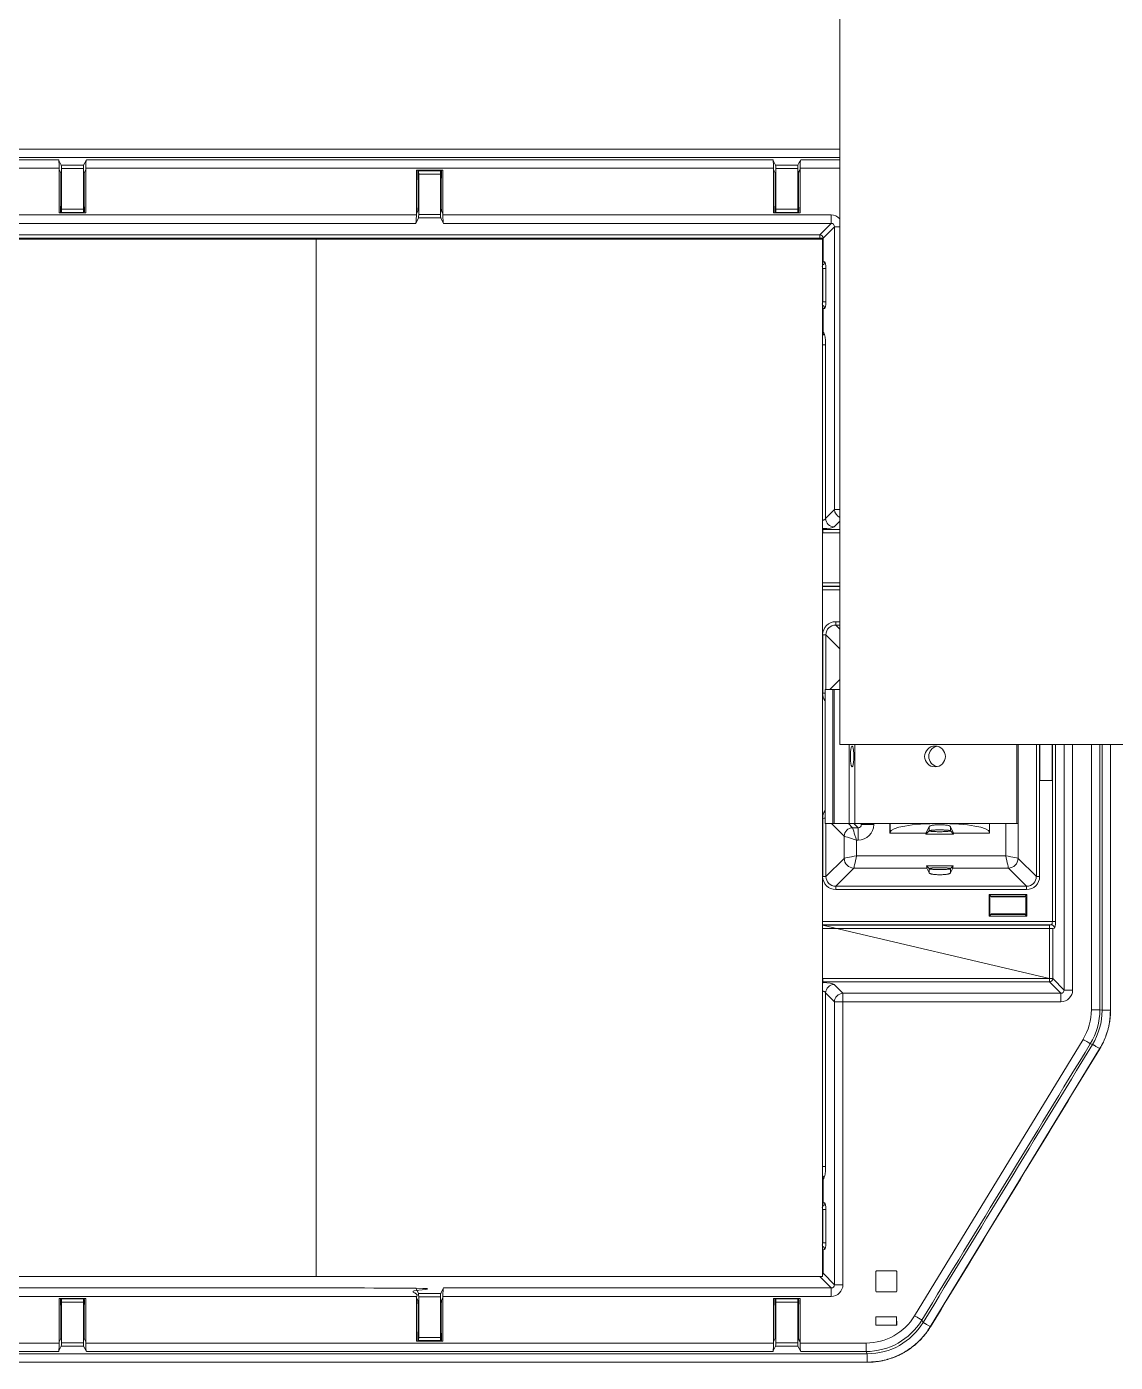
# Model space of a CAD drawing. Header units: inches. Extents: x 1518 to 2565, y 62 to 679.
# Drawn here: x 2135.43 to 2151.83, y 528.97 to 549.08 of the extents above; entities that cross this region are included whole.
import ezdxf

# ---------------------------------------------------------------- set-up
doc = ezdxf.new("R2010")
doc.units = ezdxf.units.IN
doc.header["$LTSCALE"] = 50
doc.header["$MEASUREMENT"] = 0
for name, color, linetype, lineweight in [('E2-ECOFEET', 254, 'Continuous', 5), ('ECOFEET', 254, 'Continuous', 5), ('TEXT', 1, 'Continuous', 20)]:
    doc.layers.add(name, color=color, linetype=linetype, lineweight=lineweight)

# ---------------------------------------------------------------- blocks, each defined once
blk = doc.blocks.new('Z1')
at = {"layer": 'ECOFEET', "color": 1, "linetype": 'Continuous'}
for p, q in [((2.143, 80.655), (18.191, 80.655)), ((18.191, 80.652), (2.143, 80.652)), ((18.191, 80.527), (2.143, 80.527)), ((6.431, 80.347), (6.452, 80.305)), ((6.831, 80.347), (6.81, 80.305)), ((17.191, 80.365), (17.191, 80.347)), ((17.191, 80.347), (17.212, 80.305)), ((17.191, 79.693), (17.191, 80.347)), ((17.591, 80.347), (17.57, 80.305)), ((17.591, 80.365), (17.591, 80.347)), ((18.191, 80.365), (17.591, 80.365)), ((17.591, 79.693), (17.591, 80.347)), ((6.456, 80.256), (6.456, 79.834)), ((6.807, 80.256), (6.807, 79.834)), ((11.836, 80.194), (11.836, 79.772)), ((12.187, 80.194), (12.187, 79.772)), ((17.216, 80.256), (17.216, 79.834)), ((17.567, 80.256), (17.567, 79.834)), ((11.832, 79.723), (11.811, 79.681)), ((12.19, 79.723), (12.211, 79.681)), ((17.191, 79.693), (17.591, 79.693)), ((17.932, 74.938), (17.932, 74.925)), ((18.129, 73.486), (18.191, 73.424)), ((18.04, 72.518), (18.191, 72.668)), ((18.085, 70.498), (18.085, 72.518)), ((18.106, 70.498), (18.106, 72.518)), ((18.333, 70.498), (18.333, 71.685)), ((18.417, 70.498), (18.417, 71.685)), ((20.858, 70.498), (20.858, 71.685)), ((21.569, 67.99), (21.569, 71.685)), ((18.945, 70.498), (18.945, 70.352)), ((19.537, 70.452), (19.537, 70.388)), ((19.855, 70.388), (19.855, 70.452)), ((19.537, 69.817), (19.537, 69.753)), ((19.855, 69.753), (19.855, 69.817)), ((17.93, 68.968), (17.93, 68.918)), ((21.348, 68.918), (17.93, 68.918)), ((21.348, 68.968), (21.374, 68.971)), ((21.348, 68.162), (21.348, 68.918)), ((21.424, 68.921), (21.397, 68.918)), ((17.929, 68.1), (17.928, 68.113)), ((21.397, 68.162), (21.569, 67.99)), ((2.677, 63.675), (10.302, 63.675)), ((18.06, 63.503), (17.888, 63.675)), ((18.733, 63.751), (18.733, 63.453)), ((19.037, 63.761), (18.743, 63.761)), ((19.047, 63.453), (19.047, 63.751)), ((18.743, 63.443), (19.037, 63.443)), ((6.456, 62.782), (6.456, 63.204)), ((6.807, 62.782), (6.807, 63.204)), ((11.836, 62.844), (11.836, 63.266)), ((12.187, 62.844), (12.187, 63.266)), ((17.216, 62.782), (17.216, 63.204)), ((17.567, 62.782), (17.567, 63.204)), ((18.734, 63.067), (18.733, 63.068)), ((18.734, 63.067), (18.734, 62.944)), ((19.046, 63.067), (18.734, 63.067)), ((19.046, 62.944), (19.046, 63.067)), ((18.733, 62.943), (19.047, 62.943)), ((6.431, 62.673), (6.431, 62.691)), ((17.191, 62.691), (17.212, 62.733))]:
    blk.add_line(p, q, dxfattribs=at)
for points in [[(56.931, 137.185), (56.64, 137.185), (18.191, 137.185), (18.191, 71.685), (56.64, 71.685), (56.64, 137.185)], [(6.422, 80.493), (6.463, 80.41), (6.799, 80.41), (6.841, 80.493), (17.182, 80.493)], [(2.143, 79.663), (11.811, 79.663), (11.811, 79.681), (11.811, 80.335), (12.211, 80.335), (12.211, 79.681), (12.211, 79.663), (18.06, 79.663), (18.06, 79.535)], [(2.143, 79.363), (17.888, 79.363), (17.888, 79.314), (17.937, 79.314), (18.109, 79.486), (18.191, 79.486)], [(10.302, 79.3), (10.302, 63.675), (17.927, 63.675), (17.927, 79.3), (10.302, 79.3), (2.677, 79.3), (2.677, 63.675), (2.023, 63.675), (2.023, 63.724), (2.677, 63.724)], [(17.888, 79.3), (17.888, 79.314), (2.143, 79.314)], [(17.927, 78.355), (17.932, 78.355), (17.932, 78.857), (17.927, 78.857)], [(17.932, 78.857), (17.981, 78.857), (17.981, 78.355), (17.932, 78.355)], [(17.927, 77.708), (17.976, 77.708), (17.976, 75.092)], [(18.191, 74.876), (17.932, 74.876), (17.932, 74.925), (18.191, 74.925)], [(18.191, 74.07), (17.93, 74.07), (17.93, 74.12), (18.191, 74.12)], [(17.93, 74.07), (17.93, 74.068), (18.191, 74.068)], [(18.191, 74.018), (17.93, 74.018), (17.93, 74.068)], [(18.191, 73.486), (18.129, 73.486), (18.129, 73.536), (18.191, 73.536)], [(17.981, 73.339), (17.932, 73.339), (17.932, 72.459), (17.967, 72.459)], [(18.191, 73.129), (17.981, 73.339), (17.981, 72.518)], [(20.878, 71.685), (20.878, 70.498), (20.858, 70.498), (18.417, 70.498), (18.333, 70.498), (18.106, 70.498), (18.085, 70.498), (17.967, 70.498), (17.967, 72.518), (18.085, 72.518), (18.106, 72.518), (18.191, 72.518)], [(21.441, 71.685), (21.441, 69.021), (21.392, 69.021), (17.93, 69.021), (17.93, 68.971)], [(21.2, 71.685), (21.2, 71.144), (21.2, 69.7), (21.151, 69.7), (21.151, 71.685)], [(21.39, 71.685), (21.39, 71.146), (21.202, 71.146), (21.202, 71.685)], [(21.392, 69.021), (21.392, 71.144), (21.392, 71.685)], [(21.697, 71.685), (21.697, 67.99), (21.569, 67.99)], [(22.107, 67.693), (21.979, 67.693), (21.979, 71.685)], [(22.107, 71.685), (22.107, 67.693), (22.14, 67.684)], [(22.268, 67.684), (22.266, 67.684), (22.14, 67.684), (22.14, 71.685)], [(21.39, 71.146), (21.392, 71.144), (21.2, 71.144), (21.202, 71.146)], [(17.967, 70.579), (17.932, 70.579), (17.932, 69.7), (17.981, 69.7), (17.981, 70.498)], [(17.981, 69.7), (18.255, 69.973), (18.255, 70.306), (18.063, 70.498)], [(18.319, 70.498), (18.383, 70.434), (18.465, 70.434), (18.402, 70.498)], [(18.5, 70.498), (18.515, 70.483), (18.515, 70.498)], [(18.702, 70.498), (18.702, 70.483), (18.515, 70.483)], [(18.946, 70.498), (18.946, 70.368), (18.945, 70.352), (19.488, 70.352)], [(19.904, 70.338), (19.488, 70.338), (19.536, 70.386), (19.536, 70.448), (19.488, 70.352), (19.488, 70.338)], [(20.447, 70.352), (19.904, 70.352), (19.856, 70.448), (19.856, 70.386), (19.904, 70.338), (19.904, 70.352)], [(20.446, 70.498), (20.446, 70.368), (20.447, 70.352), (20.447, 70.498)], [(20.877, 70.498), (20.877, 69.973), (21.151, 69.7)], [(20.44, 69.428), (21.005, 69.428), (21.005, 69.102), (20.98, 69.128), (20.993, 69.129), (20.993, 69.4), (20.98, 69.402), (20.973, 69.395), (20.473, 69.395), (20.466, 69.402), (20.44, 69.428), (20.44, 69.102)], [(21.005, 69.428), (20.98, 69.402), (20.466, 69.402), (20.452, 69.4), (20.452, 69.129), (20.466, 69.128), (20.44, 69.102), (21.005, 69.102)], [(21.374, 68.971), (17.93, 68.971), (17.93, 68.968)], [(17.932, 68.113), (21.348, 68.113), (21.348, 68.162), (17.932, 68.162), (17.932, 68.113), (17.932, 68.1)], [(18.109, 63.552), (18.109, 67.813), (17.976, 67.946)], [(19.555, 62.917), (19.553, 62.919), (22.104, 67.106), (22.106, 67.105)], [(17.927, 64.182), (17.932, 64.182), (17.981, 64.182), (17.981, 64.683), (17.932, 64.683)], [(17.932, 64.182), (17.932, 64.683), (17.927, 64.683)], [(11.811, 63.375), (1.851, 63.375), (1.851, 63.503)], [(12.211, 63.357), (12.211, 63.375), (18.06, 63.375), (18.06, 63.503), (12.221, 63.503), (12.179, 63.42), (11.843, 63.42), (11.802, 63.503)], [(6.831, 62.691), (6.831, 63.345), (6.431, 63.345), (6.431, 62.691), (6.452, 62.733)], [(6.81, 62.733), (6.831, 62.691), (6.831, 62.673), (17.191, 62.673), (17.191, 62.691), (17.191, 63.345), (17.591, 63.345), (17.591, 62.691)], [(11.811, 63.357), (11.811, 62.703), (12.211, 62.703), (12.211, 63.357), (12.19, 63.315)], [(6.841, 62.545), (6.799, 62.628), (6.463, 62.628), (6.422, 62.545)], [(18.585, 62.545), (17.601, 62.545), (17.559, 62.628), (17.223, 62.628), (17.182, 62.545), (6.841, 62.545)], [(18.604, 62.512), (18.585, 62.545), (18.585, 62.673), (17.591, 62.673), (17.591, 62.691), (17.57, 62.733)], [(18.604, 62.384), (18.604, 62.386), (0.395, 62.386), (0.395, 62.384)]]:
    blk.add_lwpolyline(points, dxfattribs=at)
for points in [[(6.796, 80.361), (6.467, 80.361), (6.467, 79.749), (6.796, 79.749)], [(11.847, 79.667), (12.176, 79.667), (12.176, 80.279), (11.847, 80.279)], [(17.556, 80.361), (17.227, 80.361), (17.227, 79.749), (17.556, 79.749)], [(6.807, 79.698), (6.456, 79.698), (6.462, 79.699), (6.8, 79.699)], [(17.567, 79.698), (17.216, 79.698), (17.222, 79.699), (17.56, 79.699)], [(20.466, 69.128), (20.473, 69.135), (20.973, 69.135), (20.98, 69.128)], [(17.93, 68.968), (21.348, 68.968), (21.348, 68.918), (21.397, 68.918), (21.397, 68.162), (21.348, 68.162)], [(12.176, 63.371), (11.847, 63.371), (11.847, 62.759), (12.176, 62.759)], [(6.8, 63.339), (6.807, 63.34), (6.456, 63.34), (6.462, 63.339)], [(6.467, 63.289), (6.467, 62.677), (6.796, 62.677), (6.796, 63.289)], [(17.567, 63.34), (17.216, 63.34), (17.222, 63.339), (17.56, 63.339)], [(17.556, 63.289), (17.227, 63.289), (17.227, 62.677), (17.556, 62.677)], [(19.046, 63.067), (19.047, 63.068), (18.733, 63.068), (18.733, 62.943), (18.734, 62.944), (19.046, 62.944), (19.047, 62.943)]]:
    blk.add_lwpolyline(points, close=True, dxfattribs=at)
for points in [[(17.927, 78.908, 0.339406), (17.964, 78.957), (17.937, 78.959), (17.937, 79.314, 0.393926), (17.888, 79.363), (18.06, 79.535), (12.221, 79.535), (12.179, 79.618), (11.843, 79.618), (11.802, 79.535)], [(18.191, 75.051), (18.104, 74.964, -0.393918), (17.976, 75.092), (18.109, 75.225), (18.109, 79.486)], [(17.927, 78.959), (17.937, 78.959, -0.162075), (17.927, 78.929)], [(17.927, 77.844, 0.243951), (17.95, 77.885), (17.937, 77.898), (17.937, 78.252), (17.964, 78.255, 0.339406), (17.927, 78.303)], [(17.927, 78.283, -0.16207), (17.937, 78.252), (17.927, 78.252)], [(17.927, 77.898), (17.937, 77.898, -0.154108), (17.927, 77.869)], [(18.191, 75.225), (18.109, 75.225, 0.292962), (18.191, 75.107)], [(17.928, 74.925), (17.929, 74.938, 0.016473), (17.932, 74.938), (17.932, 74.938, -0.016556), (17.929, 74.938), (17.929, 74.938)], [(19.655, 71.661, 0.358804), (19.53, 71.508, 0.358302), (19.655, 71.354)], [(17.927, 65.331), (17.976, 65.331), (17.976, 67.946, -0.393917), (18.104, 68.074), (18.237, 67.941), (21.52, 67.941), (21.52, 67.813), (18.237, 67.813), (18.237, 63.552), (18.109, 63.552), (17.937, 63.724), (17.937, 64.079), (17.964, 64.082, 0.339438), (17.927, 64.13)], [(21.52, 67.941), (21.348, 68.113, 0.393955), (21.397, 68.162)], [(17.927, 64.735, 0.338521), (17.964, 64.783), (17.937, 64.786), (17.937, 65.141), (17.95, 65.153, 0.243818), (17.927, 65.194)], [(17.927, 65.141), (17.937, 65.141, 0.154087), (17.927, 65.169)], [(17.927, 64.786), (17.937, 64.786, -0.162089), (17.927, 64.756)], [(17.927, 64.109, -0.162041), (17.937, 64.079), (17.927, 64.079)], [(17.927, 63.724), (17.937, 63.724, -0.15415), (17.927, 63.696)]]:
    blk.add_lwpolyline(points, format="xyb", dxfattribs=at)
at = {"layer": 'ECOFEET', "color": 1, "linetype": 'Continuous', "flags": 128}
for points in [[(17.927, 74.925), (17.928, 74.925), (17.928, 74.923), (17.928, 74.919), (17.927, 74.914), (17.927, 74.908), (17.927, 74.904)], [(18.401, 71.508), (18.4, 71.554), (18.396, 71.596), (18.391, 71.63), (18.384, 71.653), (18.377, 71.663), (18.369, 71.66), (18.362, 71.643), (18.356, 71.614), (18.351, 71.575), (18.349, 71.531), (18.349, 71.484), (18.351, 71.44), (18.356, 71.401), (18.362, 71.372), (18.369, 71.355), (18.377, 71.352), (18.384, 71.362), (18.391, 71.385), (18.396, 71.42), (18.4, 71.462), (18.401, 71.508)], [(21.003, 69.552), (18.129, 69.552), (18.129, 69.503), (21.003, 69.503), (21.003, 69.552), (20.729, 69.825), (20.727, 69.836), (20.724, 69.853), (20.719, 69.877), (20.713, 69.906), (20.706, 69.939), (20.698, 69.975), (20.69, 70.013), (20.69, 70.498)], [(17.927, 68.113), (17.928, 68.113), (17.928, 68.115), (17.928, 68.119), (17.927, 68.124), (17.927, 68.13), (17.927, 68.134)], [(19.445, 62.984), (19.426, 63.018), (19.421, 63.021), (19.413, 63.026), (19.402, 63.032), (19.388, 63.041), (19.373, 63.05), (19.355, 63.061), (19.336, 63.072), (19.317, 63.084), (21.854, 67.247), (21.873, 67.236), (21.892, 67.224), (21.909, 67.214), (21.925, 67.204), (21.939, 67.196), (21.95, 67.189), (21.958, 67.184), (21.963, 67.181)]]:
    blk.add_lwpolyline(points, dxfattribs=at)
blk.add_lwpolyline([(18.129, 69.552), (18.402, 69.825, -0.393925), (18.255, 69.973), (18.265, 69.975), (18.282, 69.979), (18.306, 69.984), (18.335, 69.99), (18.368, 69.997), (18.404, 70.005), (18.442, 70.013), (18.442, 70.247), (18.465, 70.247), (18.465, 70.434)], format="xyb", dxfattribs=at)
for points in [[(18.255, 70.306), (18.265, 70.303), (18.282, 70.297), (18.306, 70.29), (18.335, 70.28), (18.368, 70.27), (18.404, 70.259), (18.442, 70.247), (18.43, 70.284), (18.418, 70.32), (18.408, 70.354), (18.399, 70.383), (18.391, 70.406), (18.386, 70.424), (18.383, 70.434, 0.393926)], [(19.897, 69.86), (19.856, 69.819), (19.856, 69.757), (19.89, 69.825), (20.729, 69.825, 0.393925), (20.877, 69.973), (20.867, 69.975), (20.85, 69.979), (20.826, 69.984), (20.797, 69.99), (20.764, 69.997), (20.728, 70.005), (20.69, 70.013), (18.442, 70.013), (18.434, 69.975), (18.426, 69.939), (18.419, 69.906), (18.413, 69.877), (18.408, 69.853), (18.404, 69.836), (18.402, 69.825), (19.502, 69.825), (19.536, 69.757), (19.536, 69.819), (19.495, 69.86)]]:
    blk.add_lwpolyline(points, format="xyb", close=True, dxfattribs=at)
at = {"layer": 'ECOFEET', "color": 1, "linetype": 'Continuous'}
for points in [[(17.929, 68.1, -0.01658), (17.932, 68.1), (17.932, 68.1, 0.016497), (17.929, 68.1)], [(18.237, 67.941, 0.393917), (18.109, 67.813), (18.237, 67.813)]]:
    blk.add_lwpolyline(points, format="xyb", close=True, dxfattribs=at)
blk.add_circle((19.624, 71.507), 0.156, dxfattribs=at)
blk.add_arc((21.374, 68.921), 0.0498, 359.7766, 89.357, dxfattribs=at)
for centre, major_axis, ratio, start_param, end_param in [((6.843, 80.365), (0, 0.13), 0.087489, 0.174533, 1.570796), ((17.603, 80.365), (0, 0.13), 0.087489, 0.174533, 1.570796), ((6.451, 80.256), (0, 0.05), 0.087489, 4.712389, 6.108652), ((6.462, 80.361), (0, 0.05), 0.087489, 4.712389, 6.108652), ((6.8, 80.361), (0, 0.05), 0.087489, 0.174533, 1.570796), ((6.811, 80.256), (0, 0.05), 0.087489, 0.174533, 1.570796), ((11.842, 80.279), (0, 0.05), 0.087489, 4.712389, 6.265732), ((12.18, 80.279), (0, 0.05), 0.087489, 0.017453, 1.570796), ((17.211, 80.256), (0, 0.05), 0.087489, 4.712389, 6.108652), ((17.222, 80.361), (0, 0.05), 0.087489, 4.712389, 6.108652), ((17.56, 80.361), (0, 0.05), 0.087489, 0.174533, 1.570796), ((17.571, 80.256), (0, 0.05), 0.087489, 0.174533, 1.570796), ((11.831, 80.194), (0, 0.05), 0.087489, 4.712389, 5.759587), ((6.451, 79.834), (0, 0.05), 0.087489, 3.665191, 4.712389), ((6.462, 79.749), (0, 0.05), 0.087489, 3.159046, 4.712389), ((6.8, 79.749), (0, 0.05), 0.087489, 1.570796, 3.124139), ((11.831, 79.772), (0, 0.05), 0.087489, 3.316126, 4.712389), ((11.842, 79.667), (0, 0.05), 0.087489, 3.316126, 4.712389), ((12.18, 79.667), (0, 0.05), 0.087489, 1.570796, 2.96706), ((12.191, 79.772), (0, 0.05), 0.087489, 1.570796, 2.96706), ((12.223, 79.663), (0, 0.13), 0.087489, 1.570796, 2.96706), ((17.211, 79.834), (0, 0.05), 0.087489, 3.665191, 4.712389), ((17.222, 79.749), (0, 0.05), 0.087489, 3.159046, 4.712389), ((17.56, 79.749), (0, 0.05), 0.087489, 1.570796, 3.124139), ((18.054, 79.48), (-0.131, -0.131), 0.970288, 3.100614, 3.911912), ((18.054, 79.48), (0.042, 0.042), 0.84211, 5.512866, 7.053504), ((17.914, 78.857), (0, 0.05), 0.352654, 4.712389, 5.483791), ((17.963, 78.857), (0, 0.1), 0.176327, 4.712389, 6.265732), ((17.914, 78.355), (0, 0.05), 0.352654, 3.940987, 4.712389), ((17.963, 78.355), (0, 0.1), 0.176327, 3.159046, 4.712389), ((17.944, 77.708), (0, 0.18), 0.176327, 4.712389, 6.108652), ((17.932, 74.977), (-0.003, -0.101), 0.984791, 6.249645, 6.316725), ((17.932, 74.977), (0.0018, 0.0523), 0.955933, 3.108053, 3.175133), ((17.927, 74.97), (0.18, 0), 0.176327, 4.741443, 6.108652), ((18.135, 73.333), (-0.146, 0.146), 0.970288, 5.512866, 7.053504), ((18.135, 73.333), (0.111, -0.111), 0.951716, 2.371274, 3.911912), ((18.114, 72.464), (-0.131, -0.131), 0.970288, 5.512866, 6.143516), ((18.114, 70.574), (0.131, -0.131), 0.970288, 3.281262, 3.911912), ((18.458, 70.49), (-0.175, 0.175), 0.970288, 2.371274, 3.911912), ((18.458, 70.49), (-0.0445, 0.0445), 0.793717, 2.371274, 3.911912), ((19.696, 70.365), (0.75, 0), 0.176327, 0.017453, 3.124139), ((19.038, 70.39), (0.5, 0), 0.087489, 6.195919, 6.224625), ((19.505, 70.013), (0, 0.19), 0.087489, 2.502598, 2.96706), ((20.354, 69.815), (0.5, 0), 0.087489, 3.054326, 3.083032), ((19.887, 70.013), (0, 0.19), 0.087489, 3.316126, 3.780587), ((18.135, 69.706), (-0.146, -0.146), 0.970288, 5.512866, 7.053504), ((18.135, 69.706), (0.111, 0.111), 0.951716, 2.371274, 3.911912), ((20.997, 69.706), (0.111, -0.111), 0.951716, 5.512866, 7.053504), ((20.997, 69.706), (0.146, -0.146), 0.970288, 5.512866, 7.053504), ((21.374, 69.021), (0, 0.05), 0.352654, 3.159046, 4.712389), ((21.423, 69.021), (0, 0.1), 0.176327, 3.159046, 4.712389), ((17.932, 68.061), (-0.003, 0.101), 0.984791, 6.249645, 6.316725), ((17.932, 68.061), (-0.0018, 0.0523), 0.955933, 6.249645, 6.316725), ((17.927, 68.069), (0.18, 0), 0.176327, 0.174533, 1.541742), ((21.514, 67.996), (-0.131, 0.131), 0.970288, 2.371274, 3.911912), ((21.514, 67.996), (-0.042, 0.042), 0.84211, 2.371274, 3.911912), ((21.095, 67.701), (-0.852, 0.239), 0.98364, 2.872238, 3.410948), ((21.095, 67.701), (0.975, -0.274), 0.987808, 6.01383, 6.55254), ((21.121, 67.693), (0.983, -0.276), 0.979508, 6.01383, 6.55254), ((17.944, 65.331), (0, 0.18), 0.176327, 3.316126, 4.712389), ((17.963, 64.683), (0, 0.1), 0.176327, 4.712389, 6.265732), ((17.914, 64.683), (0, 0.05), 0.352654, 4.712389, 5.483791), ((17.914, 64.182), (0, 0.05), 0.352654, 3.940987, 4.712389), ((17.963, 64.182), (0, 0.1), 0.176327, 3.159046, 4.712389), ((18.743, 63.751), (-0.00707, 0.00707), 0.999695, 5.497939, 7.068431), ((19.037, 63.751), (0.00707, 0.00707), 0.999695, 5.497939, 7.068431), ((11.842, 63.371), (0, 0.05), 0.087489, 4.712389, 6.108652), ((12.18, 63.371), (0, 0.05), 0.087489, 0.174533, 1.570796), ((12.223, 63.375), (0, 0.13), 0.087489, 0.174533, 1.570796), ((18.054, 63.558), (-0.131, 0.131), 0.970288, 2.371274, 3.911912), ((18.054, 63.558), (-0.042, 0.042), 0.84211, 2.371274, 3.911912), ((18.743, 63.453), (-0.00707, -0.00707), 0.999695, 5.497939, 7.068431), ((19.037, 63.453), (0.00707, -0.00707), 0.999695, 5.497939, 7.068431), ((6.451, 63.204), (0, 0.05), 0.087489, 4.712389, 5.759587), ((6.462, 63.289), (0, 0.05), 0.087489, 4.712389, 6.265732), ((6.8, 63.289), (0, 0.05), 0.087489, 0.017453, 1.570796), ((11.831, 63.266), (0, 0.05), 0.087489, 4.712389, 6.108652), ((12.191, 63.266), (0, 0.05), 0.087489, 0.174533, 1.570796), ((17.211, 63.204), (0, 0.05), 0.087489, 4.712389, 5.759587), ((17.222, 63.289), (0, 0.05), 0.087489, 4.712389, 6.265732), ((17.56, 63.289), (0, 0.05), 0.087489, 0.017453, 1.570796), ((18.57, 63.557), (-0.435, 0.774), 0.980156, 2.638324, 3.644861), ((18.57, 63.557), (-0.497, 0.885), 0.985189, 2.638324, 3.644861), ((18.585, 63.531), (-0.502, 0.894), 0.975175, 2.638324, 3.644861), ((6.451, 62.782), (0, 0.05), 0.087489, 3.316126, 4.712389), ((6.811, 62.782), (0, 0.05), 0.087489, 1.570796, 2.96706), ((11.831, 62.844), (0, 0.05), 0.087489, 3.665191, 4.712389), ((11.842, 62.759), (0, 0.05), 0.087489, 3.159046, 4.712389), ((12.18, 62.759), (0, 0.05), 0.087489, 1.570796, 3.124139), ((17.211, 62.782), (0, 0.05), 0.087489, 3.316126, 4.712389), ((17.571, 62.782), (0, 0.05), 0.087489, 1.570796, 2.96706), ((6.462, 62.677), (0, 0.05), 0.087489, 3.316126, 4.712389), ((6.8, 62.677), (0, 0.05), 0.087489, 1.570796, 2.96706), ((6.843, 62.673), (0, 0.13), 0.087489, 1.570796, 2.96706), ((17.222, 62.677), (0, 0.05), 0.087489, 3.316126, 4.712389), ((17.56, 62.677), (0, 0.05), 0.087489, 1.570796, 2.96706), ((17.603, 62.673), (0, 0.13), 0.087489, 1.570796, 2.96706)]:
    blk.add_ellipse(centre, major_axis=major_axis, ratio=ratio, start_param=start_param, end_param=end_param, dxfattribs=at)
for points, knots in [([(2.143, 80.493), (3.569, 80.493), (4.995, 80.493), (6.422, 80.493), (6.423, 80.488), (6.426, 80.479), (6.429, 80.444), (6.431, 80.404), (6.431, 80.378), (6.431, 80.365), (5.002, 80.365), (3.572, 80.365), (2.143, 80.365)], [0, 0, 0, 0, 1, 1, 1, 1.272796, 1.562444, 1.787991, 2, 2, 2, 3, 3, 3, 3]), ([(18.191, 80.493), (17.994, 80.493), (17.797, 80.493), (17.601, 80.493), (17.587, 80.465), (17.573, 80.438), (17.559, 80.41), (17.447, 80.41), (17.335, 80.41), (17.223, 80.41), (17.209, 80.438), (17.195, 80.465), (17.182, 80.493), (17.183, 80.488), (17.186, 80.479), (17.189, 80.444), (17.191, 80.404), (17.191, 80.378), (17.191, 80.365), (13.738, 80.365), (10.284, 80.365), (6.831, 80.365), (6.831, 80.359), (6.831, 80.353), (6.831, 80.347), (6.831, 80.129), (6.831, 79.911), (6.831, 79.693), (6.698, 79.693), (6.564, 79.693), (6.431, 79.693), (6.431, 79.911), (6.431, 80.129), (6.431, 80.347), (6.431, 80.353), (6.431, 80.359), (6.431, 80.365)], [0, 0, 0, 0, 1, 1, 1, 2, 2, 2, 3, 3, 3, 4, 4, 4, 4.272796, 4.562445, 4.787991, 5, 5, 5, 6, 6, 6, 7, 7, 7, 8, 8, 8, 9, 9, 9, 10, 10, 10, 11, 11, 11, 11]), ([(11.833, 80.237), (11.833, 80.238), (11.833, 80.242), (11.832, 80.25), (11.831, 80.264), (11.831, 80.28), (11.831, 80.297), (11.832, 80.31), (11.833, 80.322), (11.834, 80.329), (11.835, 80.33), (11.836, 80.33), (11.953, 80.33), (12.07, 80.33), (12.187, 80.33), (12.184, 80.33), (12.182, 80.33), (12.18, 80.329), (12.067, 80.329), (11.955, 80.329), (11.842, 80.329), (11.84, 80.33), (11.838, 80.33), (11.836, 80.33)], [0, 0, 0, 0, 0.046003, 0.154508, 0.27404, 0.399948, 0.525855, 0.645388, 0.753892, 0.891296, 1, 1, 1, 2, 2, 2, 3, 3, 3, 4, 4, 4, 5, 5, 5, 5]), ([(11.811, 79.663), (11.811, 79.647), (11.811, 79.613), (11.808, 79.572), (11.805, 79.545), (11.803, 79.538), (11.802, 79.535), (8.582, 79.535), (5.363, 79.535), (2.143, 79.535)], [0, 0, 0, 0, 0.271929, 0.56133, 0.787278, 1, 1, 1, 2, 2, 2, 2]), ([(6.456, 79.698), (6.455, 79.698), (6.454, 79.699), (6.453, 79.706), (6.452, 79.718), (6.451, 79.732), (6.451, 79.748), (6.451, 79.764), (6.452, 79.778), (6.453, 79.786), (6.453, 79.79), (6.453, 79.791)], [0, 0, 0, 0, 0.108704, 0.246108, 0.354613, 0.474145, 0.600053, 0.72596, 0.845494, 0.953997, 1, 1, 1, 1]), ([(17.216, 79.698), (17.215, 79.698), (17.214, 79.699), (17.213, 79.706), (17.212, 79.718), (17.211, 79.732), (17.211, 79.748), (17.211, 79.764), (17.212, 79.778), (17.213, 79.786), (17.213, 79.79), (17.213, 79.791)], [0, 0, 0, 0, 0.108704, 0.246108, 0.354613, 0.474145, 0.600053, 0.72596, 0.845494, 0.953997, 1, 1, 1, 1]), ([(17.932, 74.938), (17.931, 74.942), (17.931, 74.95), (17.93, 74.979), (17.929, 75.018), (17.929, 75.049), (17.929, 75.065), (17.929, 75.066)], [0, 0, 0, 0, 0.242008, 0.48401, 0.725995, 0.988617, 1, 1, 1, 1]), ([(21.997, 67.171), (21.998, 67.17), (22, 67.169), (22.002, 67.168), (22.004, 67.167), (22.007, 67.165), (22.01, 67.163), (22.013, 67.161), (22.017, 67.159), (22.02, 67.157), (22.025, 67.154), (22.029, 67.151), (22.034, 67.149), (22.039, 67.145), (22.044, 67.142), (22.049, 67.139), (22.055, 67.136), (22.061, 67.132), (22.067, 67.129), (22.073, 67.125), (22.079, 67.121), (22.085, 67.117), (22.091, 67.114), (22.098, 67.11), (22.104, 67.106), (22.125, 67.144), (22.168, 67.22), (22.22, 67.355), (22.258, 67.51), (22.264, 67.625), (22.266, 67.684), (22.266, 69.018), (22.266, 70.351), (22.266, 71.685)], [0, 0, 0, 0, 1, 1, 1, 2, 2, 2, 3, 3, 3, 4, 4, 4, 5, 5, 5, 6, 6, 6, 7, 7, 7, 8, 8, 8, 8.214437, 8.431887, 8.712493, 9, 9, 9, 10, 10, 10, 10]), ([(22.227, 67.383), (22.232, 67.401), (22.243, 67.444), (22.254, 67.504), (22.263, 67.566), (22.267, 67.623), (22.268, 67.663), (22.268, 67.684), (22.268, 69.018), (22.268, 70.351), (22.268, 71.685)], [0, 0, 0, 0, 0.180036, 0.438368, 0.599837, 0.79988, 1, 1, 1, 2, 2, 2, 2]), ([(17.932, 68.1), (17.931, 68.096), (17.931, 68.088), (17.93, 68.059), (17.929, 68.021), (17.929, 67.989), (17.929, 67.973), (17.929, 67.972)], [0, 0, 0, 0, 0.242009, 0.48401, 0.725994, 0.988619, 1, 1, 1, 1]), ([(0.408, 62.545), (0.403, 62.534), (0.399, 62.523), (0.395, 62.512), (0.395, 62.47), (0.395, 62.428), (0.395, 62.386), (0.332, 62.389), (0.207, 62.395), (0.026, 62.443), (-0.128, 62.512), (-0.255, 62.591), (-0.321, 62.648), (-0.354, 62.676), (-0.355, 62.676), (-0.355, 62.675), (-0.356, 62.675), (-0.341, 62.662), (-0.303, 62.628), (-0.248, 62.587), (-0.188, 62.548), (-0.133, 62.516), (-0.071, 62.485), (-0.029, 62.468), (-0.008, 62.459), (0.01, 62.452), (0.058, 62.435), (0.124, 62.416), (0.194, 62.401), (0.258, 62.391), (0.326, 62.385), (0.372, 62.384), (0.395, 62.384), (6.465, 62.384), (12.534, 62.384), (18.604, 62.384), (18.621, 62.384), (18.663, 62.384), (18.72, 62.389), (18.778, 62.397), (18.831, 62.406), (18.868, 62.415), (18.886, 62.42), (18.903, 62.424), (18.943, 62.435), (18.997, 62.454), (19.051, 62.476), (19.099, 62.499), (19.133, 62.517), (19.149, 62.526), (19.164, 62.534), (19.2, 62.555), (19.247, 62.587), (19.294, 62.623), (19.335, 62.656), (19.363, 62.682), (19.377, 62.695), (19.389, 62.707), (19.419, 62.737), (19.456, 62.78), (19.493, 62.826), (19.524, 62.869), (19.544, 62.901), (19.555, 62.917), (20.405, 64.313), (21.255, 65.709), (22.106, 67.105), (22.115, 67.12), (22.138, 67.159), (22.165, 67.214), (22.19, 67.271), (22.21, 67.325), (22.221, 67.364), (22.227, 67.383)], [0, 0, 0, 0, 1, 1, 1, 2, 2, 2, 2.227046, 2.45708, 2.680644, 2.841434, 3, 3, 3, 4, 4, 4, 4.139693, 4.369522, 4.500285, 4.666892, 4.833452, 5, 5, 5, 5.139041, 5.368685, 5.49968, 5.666359, 5.833127, 6, 6, 6, 7, 7, 7, 7.180619, 7.439228, 7.600402, 7.800259, 8, 8, 8, 8.180333, 8.438816, 8.600139, 8.800073, 9, 9, 9, 9.18001, 9.438361, 9.59983, 9.799875, 10, 10, 10, 10.179713, 10.437942, 10.599559, 10.799703, 11, 11, 11, 12, 12, 12, 12.180358, 12.438823, 12.60013, 12.800073, 13, 13, 13, 13]), ([(0.395, 62.512), (6.465, 62.512), (12.534, 62.512), (18.604, 62.512), (18.604, 62.47), (18.604, 62.428), (18.604, 62.386), (18.648, 62.387), (18.735, 62.39), (18.883, 62.417), (19.043, 62.47), (19.209, 62.558), (19.357, 62.673), (19.472, 62.795), (19.529, 62.883), (19.553, 62.919), (19.546, 62.922), (19.54, 62.926), (19.534, 62.93), (19.528, 62.934), (19.521, 62.938), (19.515, 62.941), (19.51, 62.945), (19.504, 62.948), (19.498, 62.952), (19.493, 62.955), (19.488, 62.958), (19.483, 62.961), (19.478, 62.964), (19.474, 62.967), (19.469, 62.969), (19.465, 62.972), (19.462, 62.974), (19.458, 62.976), (19.456, 62.978), (19.453, 62.979), (19.45, 62.981), (19.449, 62.982), (19.447, 62.983), (19.445, 62.984), (20.296, 64.38), (21.146, 65.776), (21.997, 67.171), (21.985, 67.174), (21.974, 67.178), (21.963, 67.181), (21.118, 65.793), (20.272, 64.405), (19.426, 63.018)], [0, 0, 0, 0, 1, 1, 1, 2, 2, 2, 2.115443, 2.230883, 2.395157, 2.559427, 2.72347, 2.887517, 3, 3, 3, 4, 4, 4, 5, 5, 5, 6, 6, 6, 7, 7, 7, 8, 8, 8, 9, 9, 9, 10, 10, 10, 11, 11, 11, 12, 12, 12, 13, 13, 13, 14, 14, 14, 14]), ([(6.456, 63.34), (6.455, 63.34), (6.454, 63.339), (6.453, 63.332), (6.452, 63.32), (6.451, 63.307), (6.451, 63.29), (6.451, 63.274), (6.452, 63.26), (6.453, 63.252), (6.453, 63.248), (6.453, 63.247)], [0, 0, 0, 0, 0.108703, 0.246111, 0.354616, 0.4741439, 0.6000527, 0.7259614, 0.8454893, 0.9539943, 1, 1, 1, 1]), ([(17.216, 63.34), (17.215, 63.34), (17.214, 63.339), (17.213, 63.332), (17.212, 63.32), (17.211, 63.307), (17.211, 63.29), (17.211, 63.274), (17.212, 63.26), (17.213, 63.252), (17.213, 63.248), (17.213, 63.247)], [0, 0, 0, 0, 0.108703, 0.246111, 0.354616, 0.4741439, 0.6000527, 0.7259614, 0.8454893, 0.9539943, 1, 1, 1, 1]), ([(11.833, 62.801), (11.833, 62.8), (11.833, 62.796), (11.832, 62.788), (11.831, 62.774), (11.831, 62.758), (11.831, 62.742), (11.832, 62.728), (11.833, 62.716), (11.834, 62.709), (11.835, 62.708), (11.836, 62.708), (11.953, 62.708), (12.07, 62.708), (12.187, 62.708), (12.184, 62.708), (12.182, 62.709), (12.18, 62.709), (12.067, 62.709), (11.955, 62.709), (11.842, 62.709), (11.84, 62.709), (11.838, 62.708), (11.836, 62.708)], [0, 0, 0, 0, 0.046001, 0.154506, 0.274042, 0.399942, 0.525851, 0.645387, 0.753892, 0.891296, 1, 1, 1, 2, 2, 2, 3, 3, 3, 4, 4, 4, 5, 5, 5, 5]), ([(0.408, 62.545), (2.412, 62.545), (4.417, 62.545), (6.422, 62.545), (6.423, 62.55), (6.426, 62.559), (6.429, 62.594), (6.431, 62.634), (6.431, 62.66), (6.431, 62.673), (4.423, 62.673), (2.415, 62.673), (0.408, 62.673), (0.408, 62.63), (0.408, 62.588), (0.408, 62.545)], [0, 0, 0, 0, 1, 1, 1, 1.272797, 1.562441, 1.787987, 2, 2, 2, 3, 3, 3, 4, 4, 4, 4]), ([(17.182, 62.545), (17.183, 62.55), (17.186, 62.559), (17.189, 62.594), (17.191, 62.634), (17.191, 62.66), (17.191, 62.673)], [0, 0, 0, 0, 0.272797, 0.562442, 0.787987, 1, 1, 1, 1])]:
    blk.add_open_spline(points, degree=3, knots=knots, dxfattribs=at)
for points, weights, degree, knots in [([(12.187, 80.33), (12.19, 80.33), (12.191, 80.293), (12.192, 80.256), (12.189, 80.237), (12.187, 80.223), (12.187, 80.194)], [1, 0.793353340291, 1, 0.793353340291, 1, 0.866025403787, 1], 2, [0, 0, 0, 1.308997, 1.308997, 2.617994, 2.617994, 3.665191, 3.665191, 3.665191]), ([(6.807, 79.698), (6.81, 79.698), (6.811, 79.735), (6.812, 79.772), (6.809, 79.791), (6.807, 79.806), (6.807, 79.834)], [1, 0.793353340283, 1, 0.793353340283, 1, 0.866025403788, 1], 2, [0, 0, 0, 1.308997, 1.308997, 2.617994, 2.617994, 3.665191, 3.665191, 3.665191]), ([(17.567, 79.698), (17.57, 79.698), (17.571, 79.735), (17.572, 79.772), (17.569, 79.791), (17.567, 79.806), (17.567, 79.834)], [1, 0.793353340284, 1, 0.793353340284, 1, 0.866025403788, 1], 2, [0, 0, 0, 1.308997, 1.308997, 2.617994, 2.617994, 3.665191, 3.665191, 3.665191]), ([(17.927, 75.066), (17.928, 75.066), (17.929, 75.066), (17.969, 75.067), (17.976, 75.092)], [1, 0.999758228463, 1, 0.779993031691, 1], 2, [0, 0, 0, 0.04398, 0.04398, 1.396263, 1.396263, 1.396263]), ([(19.536, 70.448), (19.537, 70.45), (19.537, 70.452), (19.544, 70.479), (19.696, 70.479), (19.848, 70.479), (19.855, 70.452), (19.855, 70.45), (19.856, 70.448)], [1, 0.999770716911, 1, 0.722641925187, 1, 0.722641925187, 1, 0.999770716911, 1], 2, [0, 0, 0, 0.042829, 0.042829, 1.569188, 1.569188, 3.095547, 3.095547, 3.138376, 3.138376, 3.138376]), ([(19.856, 70.386), (19.855, 70.387), (19.855, 70.388), (19.855, 70.388), (19.855, 70.388), (19.848, 70.401), (19.696, 70.401), (19.544, 70.401), (19.537, 70.388), (19.537, 70.388), (19.537, 70.388), (19.537, 70.387), (19.537, 70.387), (19.544, 70.374), (19.696, 70.374), (19.848, 70.374), (19.855, 70.387), (19.855, 70.387), (19.855, 70.388)], [1, 0.999896996851, 1, 0.999975067537, 1, 0.722641925187, 1, 0.722641925187, 1, 0.999975067537, 1, 0.999975067537, 1, 0.722641925187, 1, 0.722641925187, 1, 0.999975067537, 1], 2, [0, 0, 0, 0.028706, 0.028706, 0.042829, 0.042829, 1.569188, 1.569188, 3.095547, 3.095547, 3.10967, 3.10967, 3.123793, 3.123793, 4.650152, 4.650152, 6.176511, 6.176511, 6.190634, 6.190634, 6.190634]), ([(19.536, 69.819), (19.537, 69.818), (19.537, 69.818), (19.537, 69.817), (19.537, 69.817), (19.544, 69.804), (19.696, 69.804), (19.848, 69.804), (19.855, 69.817), (19.855, 69.817), (19.855, 69.818), (19.855, 69.818), (19.855, 69.818), (19.848, 69.832), (19.696, 69.832), (19.544, 69.832), (19.537, 69.818), (19.537, 69.818), (19.537, 69.818)], [1, 0.999896996851, 1, 0.999975067537, 1, 0.722641925187, 1, 0.722641925187, 1, 0.999975067537, 1, 0.999975067537, 1, 0.722641925187, 1, 0.722641925187, 1, 0.999975067537, 1], 2, [0, 0, 0, 0.028706, 0.028706, 0.042829, 0.042829, 1.569188, 1.569188, 3.095547, 3.095547, 3.10967, 3.10967, 3.123793, 3.123793, 4.650152, 4.650152, 6.176511, 6.176511, 6.190634, 6.190634, 6.190634]), ([(19.856, 69.757), (19.855, 69.755), (19.855, 69.753), (19.848, 69.726), (19.696, 69.726), (19.544, 69.726), (19.537, 69.753), (19.537, 69.755), (19.536, 69.757)], [1, 0.999770716911, 1, 0.722641925187, 1, 0.722641925187, 1, 0.999770716911, 1], 2, [0, 0, 0, 0.042829, 0.042829, 1.569188, 1.569188, 3.095547, 3.095547, 3.138376, 3.138376, 3.138376]), ([(17.976, 67.946), (17.969, 67.971), (17.929, 67.972), (17.928, 67.972), (17.927, 67.972)], [1, 0.779993031689, 1, 0.999758228464, 1], 2, [0, 0, 0, 1.352283, 1.352283, 1.396263, 1.396263, 1.396263]), ([(11.832, 63.315), (11.825, 63.329), (11.818, 63.343), (11.811, 63.357), (11.811, 63.363), (11.811, 63.369), (11.811, 63.375), (11.811, 63.392), (11.811, 63.426), (11.808, 63.466), (11.805, 63.493), (11.803, 63.5), (11.802, 63.503), (8.485, 63.503), (5.168, 63.503), (1.851, 63.503), (1.909, 63.56), (1.966, 63.618), (2.023, 63.675), (1.995, 63.676), (1.975, 63.696), (1.974, 63.724), (1.917, 63.667), (1.859, 63.61), (1.802, 63.552), (1.759, 63.552), (1.717, 63.552), (1.674, 63.552), (1.674, 64.139), (1.674, 64.726), (1.674, 65.313), (1.717, 65.313), (1.759, 65.313), (1.802, 65.313)], [1, 1, 1, 1, 1, 1, 1, 1, 1, 1, 1, 1, 1, 1, 1, 1, 1, 1, 1, 0.820948346046, 0.820948346046, 1, 1, 1, 1, 1, 1, 1, 1, 1, 1, 1, 1, 1], 3, [0, 0, 0, 0, 1, 1, 1, 2, 2, 2, 2.271932, 2.561329, 2.787278, 3, 3, 3, 4, 4, 4, 5, 5, 5, 6.500781, 6.500781, 6.500781, 7.500781, 7.500781, 7.500781, 8.500781, 8.500781, 8.500781, 9.500781, 9.500781, 9.500781, 10.500781, 10.500781, 10.500781, 10.500781]), ([(6.807, 63.34), (6.81, 63.34), (6.811, 63.303), (6.812, 63.266), (6.809, 63.247), (6.807, 63.233), (6.807, 63.204)], [1, 0.793353340291, 1, 0.793353340291, 1, 0.866025403783, 1], 2, [0, 0, 0, 1.308997, 1.308997, 2.617994, 2.617994, 3.665191, 3.665191, 3.665191]), ([(17.567, 63.34), (17.57, 63.34), (17.571, 63.303), (17.572, 63.266), (17.569, 63.247), (17.567, 63.233), (17.567, 63.204)], [1, 0.793353340289, 1, 0.793353340289, 1, 0.866025403783, 1], 2, [0, 0, 0, 1.308997, 1.308997, 2.617994, 2.617994, 3.665191, 3.665191, 3.665191]), ([(12.187, 62.708), (12.19, 62.708), (12.191, 62.745), (12.192, 62.782), (12.189, 62.801), (12.187, 62.816), (12.187, 62.844)], [1, 0.79335334029, 1, 0.79335334029, 1, 0.866025403782, 1], 2, [0, 0, 0, 1.308997, 1.308997, 2.617994, 2.617994, 3.665191, 3.665191, 3.665191])]:
    blk.add_rational_spline(points, weights, degree=degree, knots=knots, dxfattribs=at)
blk = doc.blocks.new('*U215')
at = {"layer": 'E2-ECOFEET'}
blk.add_blockref('Z1', (60.859, 10.38), dxfattribs=at)

msp = doc.modelspace()

# ---------------------------------------------------------------- block references
at = {"layer": 'TEXT'}
msp.add_blockref('*U215', (2068.627, 456.206), dxfattribs=at)

doc.saveas('drawing.dxf')
